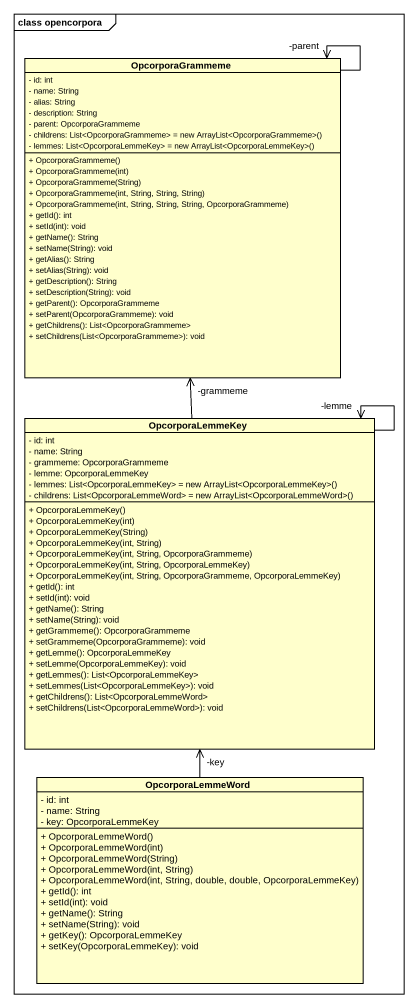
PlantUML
@startuml
mainframe class opencorpora
hide circle
hide empty members
skinparam classAttributeIconSize 0
class OpcorporaGrammeme {
  - id: int
  - name: String
  - alias: String
  - description: String
  - parent: OpcorporaGrammeme
  {field} - childrens: List<OpcorporaGrammeme> = new ArrayList<OpcorporaGrammeme>()
  {field} - lemmes: List<OpcorporaLemmeKey> = new ArrayList<OpcorporaLemmeKey>()
  + OpcorporaGrammeme()
  + OpcorporaGrammeme(int)
  + OpcorporaGrammeme(String)
  + OpcorporaGrammeme(int, String, String, String)
  + OpcorporaGrammeme(int, String, String, String, OpcorporaGrammeme)
  + getId(): int
  + setId(int): void
  + getName(): String
  + setName(String): void
  + getAlias(): String
  + setAlias(String): void
  + getDescription(): String
  + setDescription(String): void
  + getParent(): OpcorporaGrammeme
  + setParent(OpcorporaGrammeme): void
  + getChildrens(): List<OpcorporaGrammeme>
  + setChildrens(List<OpcorporaGrammeme>): void
}
class OpcorporaLemmeKey {
  - id: int
  - name: String
  - grammeme: OpcorporaGrammeme
  - lemme: OpcorporaLemmeKey
  {field} - lemmes: List<OpcorporaLemmeKey> = new ArrayList<OpcorporaLemmeKey>()
  {field} - childrens: List<OpcorporaLemmeWord> = new ArrayList<OpcorporaLemmeWord>()
  + OpcorporaLemmeKey()
  + OpcorporaLemmeKey(int)
  + OpcorporaLemmeKey(String)
  + OpcorporaLemmeKey(int, String)
  + OpcorporaLemmeKey(int, String, OpcorporaGrammeme)
  + OpcorporaLemmeKey(int, String, OpcorporaLemmeKey)
  + OpcorporaLemmeKey(int, String, OpcorporaGrammeme, OpcorporaLemmeKey)
  + getId(): int
  + setId(int): void
  + getName(): String
  + setName(String): void
  + getGrammeme(): OpcorporaGrammeme
  + setGrammeme(OpcorporaGrammeme): void
  + getLemme(): OpcorporaLemmeKey
  + setLemme(OpcorporaLemmeKey): void
  + getLemmes(): List<OpcorporaLemmeKey>
  + setLemmes(List<OpcorporaLemmeKey>): void
  + getChildrens(): List<OpcorporaLemmeWord>
  + setChildrens(List<OpcorporaLemmeWord>): void
}
class OpcorporaLemmeWord {
  - id: int
  - name: String
  - key: OpcorporaLemmeKey
  + OpcorporaLemmeWord()
  + OpcorporaLemmeWord(int)
  + OpcorporaLemmeWord(String)
  + OpcorporaLemmeWord(int, String)
  + OpcorporaLemmeWord(int, String, double, double, OpcorporaLemmeKey)
  + getId(): int
  + setId(int): void
  + getName(): String
  + setName(String): void
  + getKey(): OpcorporaLemmeKey
  + setKey(OpcorporaLemmeKey): void
}
OpcorporaGrammeme --> "-parent" OpcorporaGrammeme
OpcorporaLemmeKey -up-> "-grammeme" OpcorporaGrammeme
OpcorporaLemmeKey --> "-lemme" OpcorporaLemmeKey
OpcorporaLemmeWord -up-> "-key" OpcorporaLemmeKey
@enduml
